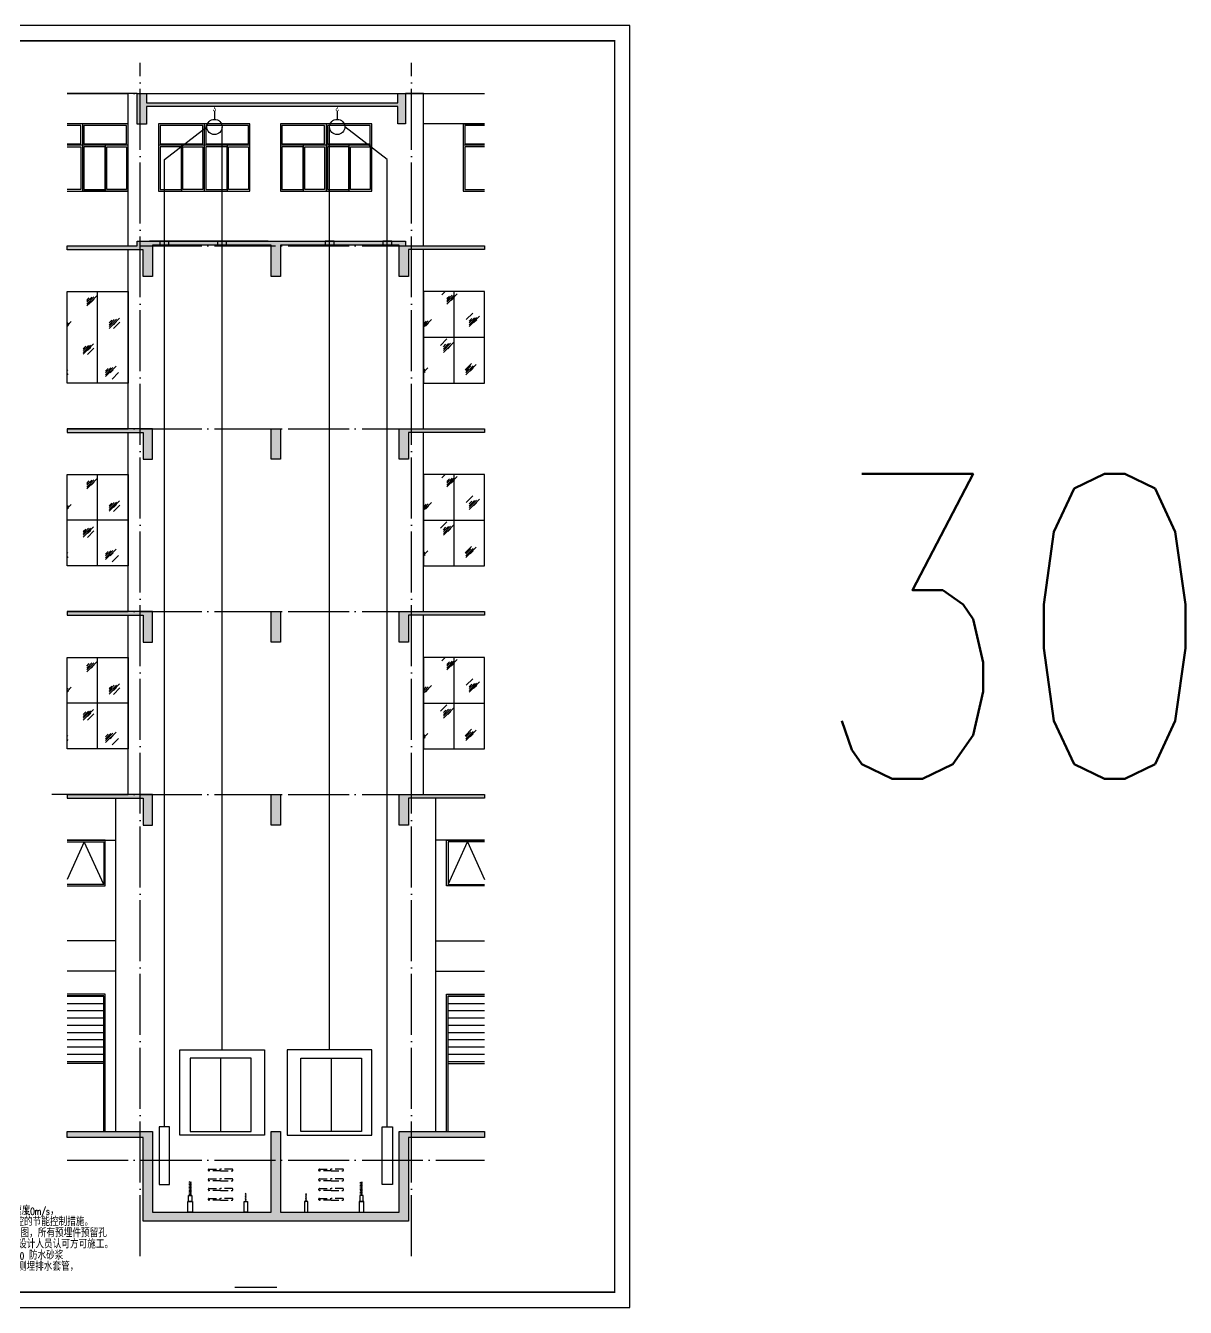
# Model space of a CAD drawing. Extents: x 6843040 to 15500510, y -6507076 to -4940511.
# Drawn here: x 7914601 to 7952662, y -6077476 to -6035426 of the extents above; entities that cross this region are included whole.
import ezdxf

# ---------------------------------------------------------------- set-up
doc = ezdxf.new("R2010")
doc.units = 0
doc.header["$LTSCALE"] = 1000
doc.header["$MEASUREMENT"] = 0
doc.linetypes.add('DASH', pattern=[0.35, 0.25, -0.1])
doc.linetypes.add('DOTE', pattern=[2.42, 2, -0.2, 0.02, -0.2])
for name, color, linetype in [('COLUMN', 10, 'Continuous'), ('DIM_SYMB', 3, 'Continuous'), ('DOTE', 8, 'DOTE'), ('E_LINE_4', 5, 'Continuous'), ('E_LINE_5', 8, 'Continuous'), ('PUB_HACTH', 8, 'Continuous'), ('PUB_HATCH', 8, 'Continuous'), ('PUB_TEXT', 7, 'Continuous'), ('PUB_TITLE', 4, 'Continuous'), ('STAIR', 2, 'Continuous')]:
    doc.layers.add(name, color=color, linetype=linetype)
doc.styles.add('_HZTXT', font='SIMPLEX', dxfattribs={"width": 0.9, "bigfont": 'HZTXT'})
pattern_1 = [(180, (259400.28, -5553.93), (-1e-14, -238.125), [])]
pattern_2 = [(45, (272000.3, -5493.9), (-734.82537, 734.82537), [336, -864]), (45, (272144.3, -5433.9), (-734.82537, 734.82537), [144, -1056]), (45, (272000.3, -5433.9), (-734.82537, 734.82537), [240, -960]), (45, (272072.3, -5493.9), (806.10173, -806.10173), [300, -900]), (45, (272000.3, -5553.9), (-734.82537, 734.82537), [480, -720]), (45, (272000.3, -5373.9), (-734.82537, 734.82537), [120, -1080])]
pattern_3 = [(45, (272000.3, 506.1), (-734.82537, 734.82537), [336, -864]), (45, (272144.3, 566.1), (-734.82537, 734.82537), [144, -1056]), (45, (272000.3, 566.1), (-734.82537, 734.82537), [240, -960]), (45, (272072.3, 506.1), (806.10173, -806.10173), [300, -900]), (45, (272000.3, 446.1), (-734.82537, 734.82537), [480, -720]), (45, (272000.3, 626.1), (-734.82537, 734.82537), [120, -1080])]
pattern_4 = [(45, (272000.3, 6506.1), (-734.82537, 734.82537), [336, -864]), (45, (272144.3, 6566.1), (-734.82537, 734.82537), [144, -1056]), (45, (272000.3, 6566.1), (-734.82537, 734.82537), [240, -960]), (45, (272072.3, 6506.1), (806.10173, -806.10173), [300, -900]), (45, (272000.3, 6446.1), (-734.82537, 734.82537), [480, -720]), (45, (272000.3, 6626.1), (-734.82537, 734.82537), [120, -1080])]

# ---------------------------------------------------------------- blocks, each defined once
blk = doc.blocks.new('tewrt')
at = {"layer": 'PUB_TEXT', "style": '_HZTXT'}
for s, height, width, p in [('电梯说明:', 262.5, 0.8, (93017, -927241)), ('采用智能节电电梯，采取电梯群控的节能控制措施。', 262.5, 0.8, (93017, -927904)), ('1', 226, 0.744186, (93017, -927537)), ('、本图中载货电梯，载重量', 262.5, 0.8, (93185, -927537)), ('5000kg', 225.8, 0.744186, (95705, -927537)), ('，速度', 262.5, 0.8, (96629, -927537)), ('1.0m/s', 225.8, 0.744186, (97259, -927537)), ('，', 262, 0.8, (98127, -927537)), ('、本图中电梯图仅作为土建条件图，所有预埋件预留孔', 262.5, 0.8, (93185, -928272)), ('均以厂方提供的图纸为准,并须让设计人员认可方可施工。', 262.5, 0.8, (93017, -928639)), ('2', 226, 0.744186, (93017, -928272)), ('3', 226, 0.744186, (93017, -929007)), ('、坑底批荡', 262.5, 0.8, (93185, -929007)), (',', 226, 0.744186, (94067, -928639)), ('DS', 225.8, 0.744186, (94235, -929007)), ('M20', 225.8, 0.744186, (94655, -929007)), ('GB/T25181-2010', 225.75, 0.744186, (95216, -929007)), ('防水砂浆', 262.5, 0.8, (97428, -929007)), ('20', 225.8, 0.744186, (93036, -929374)), ('厚，向电梯排水点方向找坡', 262.5, 0.8, (93398, -929374)), ('1%', 225.8, 0.744186, (95937, -929374)), ('，坑底侧埋排水套管，', 262.5, 0.8, (96217, -929374)), ('详水施。', 225.8, 0.744186, (93036, -929789))]:
    blk.add_text(s, height=height, dxfattribs=dict(at, width=width)).set_placement(p)

msp = doc.modelspace()

# ---------------------------------------------------------------- hatches: boundary and pattern name
at = {"layer": 'PUB_HACTH'}
h = msp.add_hatch(dxfattribs=at)
h.set_pattern_fill('玻璃1', color=256, scale=150, style=0)
h.set_pattern_definition(pattern_4)
h.paths.add_polyline_path([(7917962.8, -6047151.7), (7915961.2, -6047151.7), (7915961.2, -6044551.7), (7915961.2, -6044151.7), (7917962.8, -6044151.7)])
h = msp.add_hatch(dxfattribs=at)
h.set_pattern_fill('玻璃1', color=256, scale=150, style=0)
h.set_pattern_definition(pattern_4)
h.paths.add_polyline_path([(7927662.8, -6047151.7), (7929664.4, -6047151.7), (7929664.4, -6044551.7), (7929664.4, -6044151.7), (7927662.8, -6044151.7)])
h = msp.add_hatch(dxfattribs=at)
h.set_pattern_fill('玻璃1', color=256, scale=150, style=0)
h.set_pattern_definition(pattern_3)
h.paths.add_polyline_path([(7917962.8, -6053151.7), (7915961.2, -6053151.7), (7915961.2, -6050551.7), (7915961.2, -6050151.7), (7917962.8, -6050151.7)])
h = msp.add_hatch(dxfattribs=at)
h.set_pattern_fill('玻璃1', color=256, scale=150, style=0)
h.set_pattern_definition(pattern_3)
h.paths.add_polyline_path([(7927662.8, -6053151.7), (7929664.4, -6053151.7), (7929664.4, -6050551.7), (7929664.4, -6050151.7), (7927662.8, -6050151.7)])
h = msp.add_hatch(dxfattribs=at)
h.set_pattern_fill('玻璃1', color=256, scale=150, style=0)
h.set_pattern_definition(pattern_2)
h.paths.add_polyline_path([(7917962.8, -6059151.7), (7915961.2, -6059151.7), (7915961.2, -6056551.7), (7915961.2, -6056151.7), (7917962.8, -6056151.7)])
h = msp.add_hatch(dxfattribs=at)
h.set_pattern_fill('玻璃1', color=256, scale=150, style=0)
h.set_pattern_definition(pattern_2)
h.paths.add_polyline_path([(7927662.8, -6059151.7), (7929664.4, -6059151.7), (7929664.4, -6056551.7), (7929664.4, -6056151.7), (7927662.8, -6056151.7)])
h = msp.add_hatch(dxfattribs=at)
h.set_pattern_fill('ANSI31', color=256, scale=150, angle=135)
h.set_pattern_definition(pattern_1)
h.paths.add_polyline_path([(7915961.2, -6067251.7), (7917162.8, -6067251.7), (7917162.8, -6069476.7), (7915961.2, -6069476.7)])
h = msp.add_hatch(dxfattribs=at)
h.set_pattern_fill('ANSI31', color=256, scale=150, angle=135)
h.set_pattern_definition(pattern_1)
h.paths.add_polyline_path([(7929664.4, -6067251.7), (7928462.8, -6067251.7), (7928462.8, -6069476.7), (7929664.4, -6069476.7)])
at = {"layer": 'PUB_HATCH'}
h = msp.add_hatch(dxfattribs=at)
h.set_pattern_fill('钢筋混凝土', color=256, scale=50, style=0)
h.set_pattern_definition([(45, (-29325.5, 0), (-88.3883476, 88.3883476), []), (50, (-29325.5, 0), (358.630091, -31.3760675), [37.5, -412.5]), (355, (-29325.5, 0), (-69.375667, 376.096067), [30, -330]), (100.4514, (-29295.6, -2.6), (289.254691, 344.719771), [31.870095, -350.571056]), (46.1842, (-29325.5, 100), (533.620524, -82.759507), [56.25, -618.75]), (96.6356, (-29281, 93.1), (467.331353, 487.058935), [47.805144, -525.8565]), (351.1842, (-29325.5, 100), (467.330973, 487.0593), [45, -495]), (21, (-29275.5, 75), (298.453526, -201.309445), [37.5, -412.5]), (326, (-29275.5, 75), (121.657666, 362.575023), [30, -330]), (71.4514, (-29250.62, 58.22), (420.111314, 161.265248), [31.870095, -350.571056]), (37.5, (-29325.5, 0), (6.0799277, 166.4469269), [0, -326, 0, -335, 0, -331.25]), (7.5, (-29325.5, 0), (131.5347687, 197.205856), [0, -191, 0, -318.5, 0, -126.25]), (327.5, (-29437, 0), (266.911218, -11.2774359), [0, -125, 0, -390, 0, -517.5]), (317.5, (-29487, 0), (291.5930847, 50.052491), [0, -162.5, 0, -259, 0, -367.5])])
h.paths.add_polyline_path([(7929664.4, -6071701.7), (7929664.4, -6071901.7), (7927162.8, -6071901.7), (7927162.8, -6074651.7), (7918462.8, -6074651.7), (7918462.8, -6071901.7), (7915961.2, -6071901.7), (7915961.2, -6071701.7), (7918762.8, -6071701.7), (7918762.8, -6074351.7), (7922662.8, -6074351.7), (7922662.8, -6071701.7), (7922962.8, -6071701.7), (7922962.8, -6074351.7), (7926862.8, -6074351.7), (7926862.8, -6071701.7)])
h.paths.add_polyline_path([(7918762.8, -6061651.7), (7918762.8, -6060651.7), (7915961.2, -6060651.7), (7915961.2, -6060771.7), (7918462.8, -6060771.7), (7918462.8, -6061651.7)])
h.paths.add_polyline_path([(7922962.8, -6060651.7), (7922962.8, -6061651.7), (7922662.8, -6061651.7), (7922662.8, -6060651.7)])
h.paths.add_polyline_path([(7926862.8, -6061651.7), (7926862.8, -6060651.7), (7929664.4, -6060651.7), (7929664.4, -6060771.7), (7927162.8, -6060771.7), (7927162.8, -6061651.7)])
h.paths.add_polyline_path([(7926862.8, -6055651.7), (7926862.8, -6054651.7), (7929664.4, -6054651.7), (7929664.4, -6054771.7), (7927162.8, -6054771.7), (7927162.8, -6055651.7)])
h.paths.add_polyline_path([(7922962.8, -6054651.7), (7922962.8, -6055651.7), (7922662.8, -6055651.7), (7922662.8, -6054651.7)])
h.paths.add_polyline_path([(7918762.8, -6055651.7), (7918762.8, -6054651.7), (7915961.2, -6054651.7), (7915961.2, -6054771.7), (7918462.8, -6054771.7), (7918462.8, -6055651.7)])
h.paths.add_polyline_path([(7918762.8, -6049651.7), (7918762.8, -6048651.7), (7915961.2, -6048651.7), (7915961.2, -6048771.7), (7918462.8, -6048771.7), (7918462.8, -6049651.7)])
h.paths.add_polyline_path([(7922962.8, -6048651.7), (7922962.8, -6049651.7), (7922662.8, -6049651.7), (7922662.8, -6048651.7)])
h.paths.add_polyline_path([(7926862.8, -6049651.7), (7926862.8, -6048651.7), (7929664.4, -6048651.7), (7929664.4, -6048771.7), (7927162.8, -6048771.7), (7927162.8, -6049651.7)])
h.paths.add_polyline_path([(7918262.8, -6042651.7), (7918262.8, -6042501.7), (7927062.8, -6042501.7), (7927062.8, -6042651.7), (7929664.4, -6042651.7), (7929664.4, -6042771.7), (7927162.8, -6042771.7), (7927162.8, -6043651.7), (7926862.8, -6043651.7), (7926862.8, -6042631.7), (7922962.8, -6042631.7), (7922962.8, -6043651.7), (7922662.8, -6043651.7), (7922662.8, -6042631.7), (7918762.8, -6042631.7), (7918762.8, -6043651.7), (7918462.8, -6043651.7), (7918462.8, -6042781.7), (7915961.2, -6042781.7), (7915961.2, -6042651.7)])
h.paths.add_polyline_path([(7918562.8, -6037957.8), (7926812.8, -6037957.8), (7926812.8, -6037651.7), (7927062.8, -6037651.7), (7927062.8, -6037750.7), (7927062.8, -6038651.7), (7926812.8, -6038651.7), (7926812.8, -6038077.8), (7918562.8, -6038077.8), (7918562.8, -6038657.8), (7918262.8, -6038657.8), (7918262.8, -6037651.7), (7918562.8, -6037651.7)])

# ---------------------------------------------------------------- linework, layer by layer
at = {"layer": 'COLUMN'}
msp.add_lwpolyline([(7918562.8, -6037957.8), (7926812.8, -6037957.8), (7926812.8, -6037651.7), (7927062.8, -6037651.7), (7927062.8, -6037750.7), (7927062.8, -6038651.7), (7926812.8, -6038651.7), (7926812.8, -6038077.8), (7918562.8, -6038077.8), (7918562.8, -6038657.8), (7918262.8, -6038657.8), (7918262.8, -6037651.7), (7918562.8, -6037651.7), (7918562.8, -6037957.8)], dxfattribs=at)
for points in [[(7918262.8, -6042651.7), (7918262.8, -6042501.7), (7927062.8, -6042501.7), (7927062.8, -6042651.7), (7929664.4, -6042651.7), (7929664.4, -6042771.7), (7927162.8, -6042771.7), (7927162.8, -6043651.7), (7926862.8, -6043651.7), (7926862.8, -6042631.7), (7922962.8, -6042631.7), (7922962.8, -6043651.7), (7922662.8, -6043651.7), (7922662.8, -6042631.7), (7918762.8, -6042631.7), (7918762.8, -6043651.7), (7918462.8, -6043651.7), (7918462.8, -6042781.7), (7915961.2, -6042781.7), (7915961.2, -6042651.7)], [(7918762.8, -6049651.7), (7918762.8, -6048651.7), (7915961.2, -6048651.7), (7915961.2, -6048771.7), (7918462.8, -6048771.7), (7918462.8, -6049651.7)], [(7922962.8, -6048651.7), (7922962.8, -6049651.7), (7922662.8, -6049651.7), (7922662.8, -6048651.7)], [(7926862.8, -6049651.7), (7926862.8, -6048651.7), (7929664.4, -6048651.7), (7929664.4, -6048771.7), (7927162.8, -6048771.7), (7927162.8, -6049651.7)], [(7918762.8, -6055651.7), (7918762.8, -6054651.7), (7915961.2, -6054651.7), (7915961.2, -6054771.7), (7918462.8, -6054771.7), (7918462.8, -6055651.7)], [(7922962.8, -6054651.7), (7922962.8, -6055651.7), (7922662.8, -6055651.7), (7922662.8, -6054651.7)], [(7926862.8, -6055651.7), (7926862.8, -6054651.7), (7929664.4, -6054651.7), (7929664.4, -6054771.7), (7927162.8, -6054771.7), (7927162.8, -6055651.7)], [(7918762.8, -6061651.7), (7918762.8, -6060651.7), (7915961.2, -6060651.7), (7915961.2, -6060771.7), (7918462.8, -6060771.7), (7918462.8, -6061651.7)], [(7922962.8, -6060651.7), (7922962.8, -6061651.7), (7922662.8, -6061651.7), (7922662.8, -6060651.7)], [(7926862.8, -6061651.7), (7926862.8, -6060651.7), (7929664.4, -6060651.7), (7929664.4, -6060771.7), (7927162.8, -6060771.7), (7927162.8, -6061651.7)], [(7929664.4, -6071701.7), (7929664.4, -6071901.7), (7927162.8, -6071901.7), (7927162.8, -6074651.7), (7918462.8, -6074651.7), (7918462.8, -6071901.7), (7915961.2, -6071901.7), (7915961.2, -6071701.7), (7918762.8, -6071701.7), (7918762.8, -6074351.7), (7922662.8, -6074351.7), (7922662.8, -6071701.7), (7922962.8, -6071701.7), (7922962.8, -6074351.7), (7926862.8, -6074351.7), (7926862.8, -6071701.7)]]:
    msp.add_lwpolyline(points, close=True, dxfattribs=at)
at = {"layer": 'DIM_SYMB', "const_width": 35}
msp.add_lwpolyline([(7921462.1, -6076818.2), (7922854.2, -6076818.2)], dxfattribs=at)
at = {"layer": 'DOTE'}
for p, q in [((7918362.8, -6075798.6), (7918362.8, -6036651.7)), ((7927262.8, -6075798.6), (7927262.8, -6036651.7))]:
    msp.add_line(p, q, dxfattribs=at)
for points in [[(7915961.2, -6037651.7), (7929664.4, -6037651.7)], [(7915961.2, -6042651.7), (7929664.4, -6042651.7)], [(7915961.2, -6048651.7), (7929664.4, -6048651.7)], [(7915961.2, -6054651.7), (7929664.4, -6054651.7)], [(7915961.2, -6060651.7), (7929664.4, -6060651.7)], [(7915961.2, -6072651.7), (7929664.4, -6072651.7)]]:
    msp.add_lwpolyline(points, dxfattribs=at)
at = {"layer": 'E_LINE_4'}
for points in [[(7917962.8, -6042651.7), (7917962.8, -6037651.7)], [(7927662.8, -6042651.7), (7927662.8, -6037651.7), (7927062.8, -6037651.7)], [(7917962.8, -6038651.7), (7915961.2, -6038651.7)], [(7917962.8, -6048651.7), (7917962.8, -6042771.7)], [(7927662.8, -6048651.7), (7927662.8, -6042771.7)], [(7917962.8, -6054651.7), (7917962.8, -6048771.7)], [(7927662.8, -6054651.7), (7927662.8, -6048771.7)], [(7917962.8, -6060651.7), (7917962.8, -6054771.7)], [(7927662.8, -6060651.7), (7927662.8, -6054771.7)], [(7917562.8, -6071701.7), (7917562.8, -6060771.7)], [(7928062.8, -6071701.7), (7928062.8, -6060771.7)]]:
    msp.add_lwpolyline(points, dxfattribs=at)
at = {"layer": 'E_LINE_5'}
for points in [[(7918262.8, -6037651.7), (7915961.2, -6037651.7)], [(7918562.8, -6037651.7), (7926812.8, -6037651.7)], [(7927662.8, -6037651.7), (7929664.4, -6037651.7)], [(7915961.2, -6040851.7), (7917962.8, -6040851.7), (7917962.8, -6038651.7), (7915961.2, -6038651.7)], [(7915961.2, -6039301.7), (7916412.8, -6039301.7), (7916412.8, -6038701.7), (7915961.2, -6038701.7)], [(7916462.8, -6038651.7), (7916462.8, -6040851.7)], [(7920462.8, -6038651.7), (7920462.8, -6040851.7)], [(7924463.2, -6038651.7), (7924463.2, -6040851.7)], [(7928963.2, -6038651.7), (7927662.8, -6038651.7)], [(7928963.2, -6038651.7), (7929664.4, -6038651.7)], [(7929664.4, -6038651.7), (7928963.2, -6038651.7), (7928963.2, -6040851.7), (7929664.4, -6040851.7)], [(7929664.4, -6038701.7), (7929013.2, -6038701.7), (7929013.2, -6039301.7), (7929664.4, -6039301.7)], [(7916462.8, -6039351.7), (7915961.2, -6039351.7)], [(7915961.2, -6039401.7), (7916412.8, -6039401.7), (7916412.8, -6040801.7), (7915961.2, -6040801.7)], [(7917962.8, -6039351.7), (7916462.8, -6039351.7)], [(7917212.8, -6039351.7), (7917212.8, -6040851.7)], [(7920462.8, -6039351.7), (7918962.8, -6039351.7)], [(7919712.8, -6039351.7), (7919712.8, -6040851.7)], [(7921962.8, -6039351.7), (7920462.8, -6039351.7)], [(7921212.8, -6039351.7), (7921212.8, -6040851.7)], [(7924463.2, -6039351.7), (7922963.2, -6039351.7)], [(7923713.2, -6039351.7), (7923713.2, -6040851.7)], [(7925963.2, -6039351.7), (7924463.2, -6039351.7)], [(7925213.2, -6039351.7), (7925213.2, -6040851.7)], [(7929664.4, -6039351.7), (7928963.2, -6039351.7)], [(7929664.4, -6039401.7), (7929013.2, -6039401.7), (7929013.2, -6040801.7), (7929664.4, -6040801.7)], [(7917962.8, -6040851.7), (7916462.8, -6040851.7)], [(7922562.8, -6042501.7), (7918662.8, -6042501.7)], [(7916962, -6047151.7), (7916962, -6044151.7)], [(7928663.6, -6047151.7), (7928663.6, -6044151.7)], [(7927662.8, -6045651.7), (7929664.4, -6045651.7)], [(7916962, -6053151.7), (7916962, -6050151.7)], [(7928663.6, -6053151.7), (7928663.6, -6050151.7)], [(7917962.8, -6051651.7), (7915961.2, -6051651.7)], [(7927662.8, -6051651.7), (7929664.4, -6051651.7)], [(7916962, -6059151.7), (7916962, -6056151.7)], [(7928663.6, -6059151.7), (7928663.6, -6056151.7)], [(7917962.8, -6057651.7), (7915961.2, -6057651.7)], [(7927662.8, -6057651.7), (7929664.4, -6057651.7)], [(7918362.8, -6060651.7), (7915462.8, -6060651.7)], [(7915961.2, -6062151.7), (7917562.8, -6062151.7)], [(7915961.2, -6063651.7), (7917212.8, -6063651.7), (7917212.8, -6062151.7), (7915961.2, -6062151.7)], [(7915961.2, -6062201.7), (7917162.8, -6062201.7), (7917162.8, -6063601.7), (7915961.2, -6063601.7)], [(7917162.8, -6063601.7), (7916525.3, -6062201.7), (7915961.2, -6063440.5)], [(7929664.4, -6062151.7), (7928062.8, -6062151.7)], [(7929664.4, -6063651.7), (7928412.8, -6063651.7), (7928412.8, -6062151.7), (7929664.4, -6062151.7)], [(7929664.4, -6062201.7), (7928462.8, -6062201.7), (7928462.8, -6063601.7), (7929664.4, -6063601.7)], [(7928462.8, -6063601.7), (7929100.3, -6062201.7), (7929664.4, -6063440.5)], [(7917562.8, -6065451.7), (7915961.2, -6065451.7)], [(7928062.8, -6065451.7), (7929664.4, -6065451.7)], [(7917562.8, -6066451.7), (7915961.2, -6066451.7)], [(7928062.8, -6066451.7), (7929664.4, -6066451.7)], [(7917212.8, -6071701.7), (7917212.8, -6067201.7), (7915961.2, -6067201.7)], [(7917162.8, -6071701.7), (7917162.8, -6067251.7), (7915961.2, -6067251.7)], [(7928412.8, -6071701.7), (7928412.8, -6067201.7), (7929664.4, -6067201.7)], [(7928462.8, -6071701.7), (7928462.8, -6067251.7), (7929664.4, -6067251.7)], [(7917162.8, -6069476.7), (7915961.2, -6069476.7)], [(7920997.8, -6069301.7), (7920997.8, -6071701.7)], [(7924627.8, -6069301.7), (7924627.8, -6071701.7)], [(7928462.8, -6069476.7), (7929664.4, -6069476.7)]]:
    msp.add_lwpolyline(points, dxfattribs=at)
for points in [[(7917912.8, -6038701.7), (7916512.8, -6038701.7), (7916512.8, -6039301.7), (7917912.8, -6039301.7)], [(7918962.8, -6040851.7), (7921962.8, -6040851.7), (7921962.8, -6038651.7), (7918962.8, -6038651.7)], [(7920412.8, -6038701.7), (7919012.8, -6038701.7), (7919012.8, -6039301.7), (7920412.8, -6039301.7)], [(7921912.8, -6038701.7), (7920512.8, -6038701.7), (7920512.8, -6039301.7), (7921912.8, -6039301.7)], [(7922963.2, -6040851.7), (7925963.2, -6040851.7), (7925963.2, -6038651.7), (7922963.2, -6038651.7)], [(7924413.2, -6038701.7), (7923013.2, -6038701.7), (7923013.2, -6039301.7), (7924413.2, -6039301.7)], [(7925913.2, -6038701.7), (7924513.2, -6038701.7), (7924513.2, -6039301.7), (7925913.2, -6039301.7)], [(7917212.8, -6039401.7), (7916512.8, -6039401.7), (7916512.8, -6040801.7), (7917212.8, -6040801.7)], [(7917262.8, -6039401.7), (7917912.8, -6039401.7), (7917912.8, -6040801.7), (7917262.8, -6040801.7)], [(7919712.8, -6039401.7), (7919012.8, -6039401.7), (7919012.8, -6040801.7), (7919712.8, -6040801.7)], [(7919762.8, -6039401.7), (7920412.8, -6039401.7), (7920412.8, -6040801.7), (7919762.8, -6040801.7)], [(7921212.8, -6039401.7), (7920512.8, -6039401.7), (7920512.8, -6040801.7), (7921212.8, -6040801.7)], [(7921262.8, -6039401.7), (7921912.8, -6039401.7), (7921912.8, -6040801.7), (7921262.8, -6040801.7)], [(7923713.2, -6039401.7), (7923013.2, -6039401.7), (7923013.2, -6040801.7), (7923713.2, -6040801.7)], [(7923763.2, -6039401.7), (7924413.2, -6039401.7), (7924413.2, -6040801.7), (7923763.2, -6040801.7)], [(7925213.2, -6039401.7), (7924513.2, -6039401.7), (7924513.2, -6040801.7), (7925213.2, -6040801.7)], [(7925263.2, -6039401.7), (7925913.2, -6039401.7), (7925913.2, -6040801.7), (7925263.2, -6040801.7)], [(7917962.8, -6047151.7), (7915961.2, -6047151.7), (7915961.2, -6044551.7), (7915961.2, -6044551.7), (7915961.2, -6044151.7), (7917962.8, -6044151.7)], [(7927662.8, -6047151.7), (7929664.4, -6047151.7), (7929664.4, -6044551.7), (7929664.4, -6044551.7), (7929664.4, -6044151.7), (7927662.8, -6044151.7)], [(7917962.8, -6053151.7), (7915961.2, -6053151.7), (7915961.2, -6050551.7), (7915961.2, -6050551.7), (7915961.2, -6050151.7), (7917962.8, -6050151.7)], [(7927662.8, -6053151.7), (7929664.4, -6053151.7), (7929664.4, -6050551.7), (7929664.4, -6050551.7), (7929664.4, -6050151.7), (7927662.8, -6050151.7)], [(7917962.8, -6059151.7), (7915961.2, -6059151.7), (7915961.2, -6056551.7), (7915961.2, -6056551.7), (7915961.2, -6056151.7), (7917962.8, -6056151.7)], [(7927662.8, -6059151.7), (7929664.4, -6059151.7), (7929664.4, -6056551.7), (7929664.4, -6056551.7), (7929664.4, -6056151.7), (7927662.8, -6056151.7)], [(7919997.8, -6071701.7), (7921997.8, -6071701.7), (7921997.8, -6069301.7), (7919997.8, -6069301.7)], [(7925627.8, -6071701.7), (7923627.8, -6071701.7), (7923627.8, -6069301.7), (7925627.8, -6069301.7)]]:
    msp.add_lwpolyline(points, close=True, dxfattribs=at)
msp.add_circle((7924827.8, -6038750.4), 250, dxfattribs=at)
at = {"layer": 'PUB_HATCH', "linetype": 'DASH'}
for points in [[(7920997.8, -6073001.3), (7920612.8, -6073001.3, -0.4142136), (7920597.8, -6072986.3), (7920597.8, -6072956.3, -0.4142136), (7920612.8, -6072941.3), (7920997.8, -6072941.3)], [(7920997.8, -6073320.8), (7920612.8, -6073320.8, -0.4142136), (7920597.8, -6073305.8), (7920597.8, -6073275.8, -0.4142136), (7920612.8, -6073260.8), (7920997.8, -6073260.8)], [(7920997.8, -6073001.3), (7921382.8, -6073001.3, 0.4142136), (7921397.8, -6072986.3), (7921397.8, -6072956.3, 0.4142136), (7921382.8, -6072941.3), (7920997.8, -6072941.3)], [(7920997.8, -6073320.8), (7921382.8, -6073320.8, 0.4142136), (7921397.8, -6073305.8), (7921397.8, -6073275.8, 0.4142136), (7921382.8, -6073260.8), (7920997.8, -6073260.8)], [(7924627.8, -6073001.3), (7924242.8, -6073001.3, -0.4142136), (7924227.8, -6072986.3), (7924227.8, -6072956.3, -0.4142136), (7924242.8, -6072941.3), (7924627.8, -6072941.3)], [(7924627.8, -6073320.8), (7924242.8, -6073320.8, -0.4142136), (7924227.8, -6073305.8), (7924227.8, -6073275.8, -0.4142136), (7924242.8, -6073260.8), (7924627.8, -6073260.8)], [(7924627.8, -6073001.3), (7925012.8, -6073001.3, 0.4142136), (7925027.8, -6072986.3), (7925027.8, -6072956.3, 0.4142136), (7925012.8, -6072941.3), (7924627.8, -6072941.3)], [(7924627.8, -6073320.8), (7925012.8, -6073320.8, 0.4142136), (7925027.8, -6073305.8), (7925027.8, -6073275.8, 0.4142136), (7925012.8, -6073260.8), (7924627.8, -6073260.8)], [(7920997.8, -6073640.3), (7920612.8, -6073640.3, -0.4142136), (7920597.8, -6073625.3), (7920597.8, -6073595.3, -0.4142136), (7920612.8, -6073580.3), (7920997.8, -6073580.3)], [(7920997.8, -6073640.3), (7921382.8, -6073640.3, 0.4142136), (7921397.8, -6073625.3), (7921397.8, -6073595.3, 0.4142136), (7921382.8, -6073580.3), (7920997.8, -6073580.3)], [(7924627.8, -6073640.3), (7924242.8, -6073640.3, -0.4142136), (7924227.8, -6073625.3), (7924227.8, -6073595.3, -0.4142136), (7924242.8, -6073580.3), (7924627.8, -6073580.3)], [(7924627.8, -6073640.3), (7925012.8, -6073640.3, 0.4142136), (7925027.8, -6073625.3), (7925027.8, -6073595.3, 0.4142136), (7925012.8, -6073580.3), (7924627.8, -6073580.3)], [(7920997.8, -6073959.9), (7920612.8, -6073959.9, -0.4142136), (7920597.8, -6073944.9), (7920597.8, -6073914.9, -0.4142136), (7920612.8, -6073899.9), (7920997.8, -6073899.9)], [(7920997.8, -6073959.9), (7921382.8, -6073959.9, 0.4142136), (7921397.8, -6073944.9), (7921397.8, -6073914.9, 0.4142136), (7921382.8, -6073899.9), (7920997.8, -6073899.9)], [(7924627.8, -6073959.9), (7924242.8, -6073959.9, -0.4142136), (7924227.8, -6073944.9), (7924227.8, -6073914.9, -0.4142136), (7924242.8, -6073899.9), (7924627.8, -6073899.9)], [(7924627.8, -6073959.9), (7925012.8, -6073959.9, 0.4142136), (7925027.8, -6073944.9), (7925027.8, -6073914.9, 0.4142136), (7925012.8, -6073899.9), (7924627.8, -6073899.9)]]:
    msp.add_lwpolyline(points, format="xyb", dxfattribs=at)
at = {"layer": 'PUB_TITLE'}
msp.add_lwpolyline([(7874981.3, -6077476.1), (7934431.3, -6077476.1), (7934431.3, -6035426.1), (7874981.3, -6035426.1)], close=True, dxfattribs=at)
at = {"layer": 'PUB_TITLE', "const_width": 50}
msp.add_lwpolyline([(7876231.3, -6076976.1), (7933931.3, -6076976.1), (7933931.3, -6035926.1), (7876231.3, -6035926.1)], close=True, dxfattribs=at)
at = {"layer": 'STAIR'}
for p, q in [((7920797.8, -6038227.8), (7920797.8, -6038500.4)), ((7924827.8, -6038227.8), (7924827.8, -6038500.4)), ((7919155.3, -6039812.9), (7920547.8, -6038750.4)), ((7921047.8, -6069030.5), (7921047.8, -6038750.4)), ((7924577.8, -6069030.5), (7924577.8, -6038750.4)), ((7926470.3, -6039812.9), (7925077.8, -6038750.4)), ((7919155.3, -6071550), (7919155.3, -6039812.9)), ((7926470.3, -6071550), (7926470.3, -6039812.9))]:
    msp.add_line(p, q, dxfattribs=at)
at = {"layer": 'STAIR', "const_width": 20}
for points in [[(7920797.8, -6038077.8), (7920797.8, -6038147.8, -2.4142136), (7920757.8, -6038187.8)], [(7924827.8, -6038077.8), (7924827.8, -6038147.8, 2.4142136), (7924867.8, -6038187.8)]]:
    msp.add_lwpolyline(points, format="xyb", dxfattribs=at)
at = {"layer": 'STAIR'}
for points in [[(7919305.3, -6042501.7), (7919005.3, -6042501.7), (7919005.3, -6042631.7), (7919155.3, -6042631.7), (7919305.3, -6042631.7), (7919305.3, -6042501.7)], [(7921197.8, -6042501.7), (7920897.8, -6042501.7), (7920897.8, -6042631.7), (7921047.8, -6042631.7), (7921197.8, -6042631.7), (7921197.8, -6042501.7)], [(7924727.8, -6042501.7), (7924427.8, -6042501.7), (7924427.8, -6042631.7), (7924577.8, -6042631.7), (7924727.8, -6042631.7), (7924727.8, -6042501.7)], [(7926620.3, -6042501.7), (7926320.3, -6042501.7), (7926320.3, -6042631.7), (7926470.3, -6042631.7), (7926620.3, -6042631.7), (7926620.3, -6042501.7)], [(7918987.8, -6073449.7), (7919322.8, -6073449.7), (7919322.8, -6071550), (7918987.8, -6071550), (7918987.8, -6073449.7)], [(7926637.8, -6073449.7), (7926302.8, -6073449.7), (7926302.8, -6071550), (7926637.8, -6071550), (7926637.8, -6073449.7)]]:
    msp.add_lwpolyline(points, dxfattribs=at)
for points in [[(7919657.8, -6069030.5), (7922437.8, -6069030.5), (7922437.8, -6071830.5), (7919657.8, -6071830.5)], [(7925967.8, -6069030.5), (7923187.8, -6069030.5), (7923187.8, -6071830.5), (7925967.8, -6071830.5)], [(7920076.3, -6074351.7), (7919926.3, -6074351.7), (7919926.3, -6074001.7), (7920076.3, -6074001.7)], [(7920051.3, -6074001.7), (7919951.3, -6074001.7), (7919951.3, -6073801.7), (7920051.3, -6073801.7)], [(7921877.8, -6074351.7), (7921767.8, -6074351.7), (7921767.8, -6074001.7), (7921877.8, -6074001.7)], [(7923747.8, -6074351.7), (7923857.8, -6074351.7), (7923857.8, -6074001.7), (7923747.8, -6074001.7)], [(7925549.3, -6074351.7), (7925699.3, -6074351.7), (7925699.3, -6074001.7), (7925549.3, -6074001.7)], [(7925574.3, -6074001.7), (7925674.3, -6074001.7), (7925674.3, -6073801.7), (7925574.3, -6073801.7)]]:
    msp.add_lwpolyline(points, close=True, dxfattribs=at)
at = {"layer": 'STAIR', "color": 5}
for points in [[(7920040.5, -6073801.7), (7919963.6, -6073778.3), (7920040.5, -6073754.8), (7919963.6, -6073731.3), (7920040.5, -6073707.8), (7919963.6, -6073684.4), (7920040.5, -6073656.4), (7919963.6, -6073637.4), (7920040.5, -6073613.9), (7919963.6, -6073590.5), (7920040.5, -6073567), (7919963.6, -6073543.5), (7920040.5, -6073520), (7919963.6, -6073496.6), (7920040.5, -6073473.1), (7919963.6, -6073449.6), (7920040.5, -6073426.1), (7919963.6, -6073402.7), (7920040.5, -6073379.2), (7919963.6, -6073355.7)], [(7925585.1, -6073801.7), (7925662, -6073778.3), (7925585.1, -6073754.8), (7925662, -6073731.3), (7925585.1, -6073707.8), (7925662, -6073684.4), (7925585.1, -6073656.4), (7925662, -6073637.4), (7925585.1, -6073613.9), (7925662, -6073590.5), (7925585.1, -6073567), (7925662, -6073543.5), (7925585.1, -6073520), (7925662, -6073496.6), (7925585.1, -6073473.1), (7925662, -6073449.6), (7925585.1, -6073426.1), (7925662, -6073402.7), (7925585.1, -6073379.2), (7925662, -6073355.7)], [(7921842.1, -6074001.7), (7921805.1, -6073978.3), (7921842.1, -6073954.8), (7921805.1, -6073931.3), (7921842.1, -6073907.8), (7921805.1, -6073884.4), (7921842.1, -6073860.9), (7921805.1, -6073837.4), (7921842.1, -6073813.9), (7921805.1, -6073790.5), (7921842.1, -6073767), (7921805.1, -6073743.5)], [(7923783.5, -6074001.7), (7923820.5, -6073978.3), (7923783.5, -6073954.8), (7923820.5, -6073931.3), (7923783.5, -6073907.8), (7923820.5, -6073884.4), (7923783.5, -6073860.9), (7923820.5, -6073837.4), (7923783.5, -6073813.9), (7923820.5, -6073790.5), (7923783.5, -6073767), (7923820.5, -6073743.5)]]:
    msp.add_lwpolyline(points, dxfattribs=at)
at = {"layer": 'STAIR'}
msp.add_circle((7920797.8, -6038750.4), 250, dxfattribs=at)

# ---------------------------------------------------------------- block references
msp.add_blockref('tewrt', (7817278.7, -5146898.1))

# ---------------------------------------------------------------- texts
at = {"layer": 'PUB_TEXT', "style": '_HZTXT', "width": 0.774}
msp.add_text('30', height=10000, dxfattribs=at).set_placement((7940388.1, -6060133.5))

doc.saveas('drawing.dxf')
